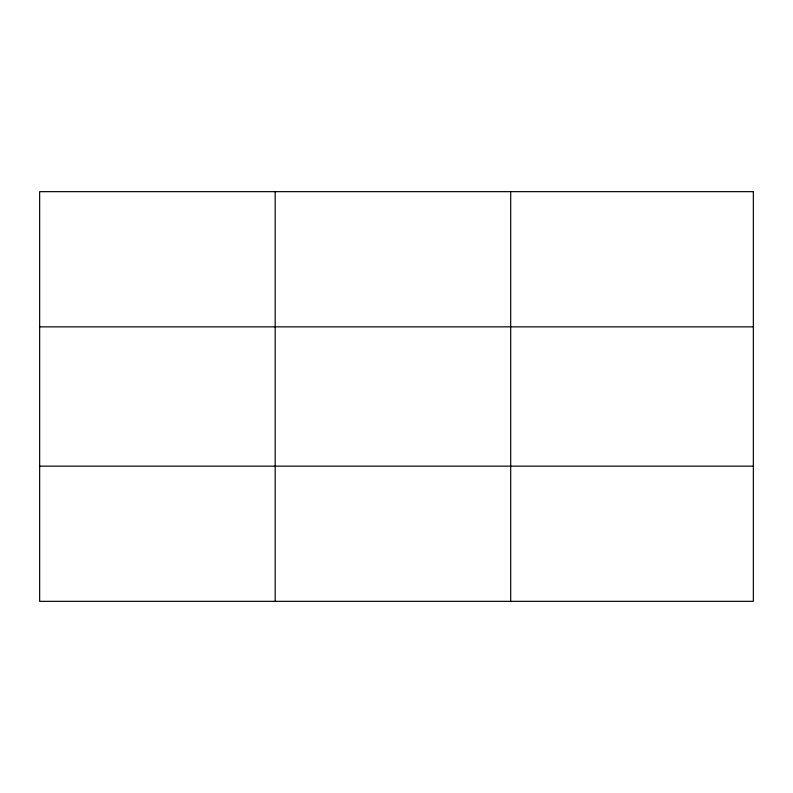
<?xml version="1.0" encoding="UTF-8"?>
<svg xmlns="http://www.w3.org/2000/svg" width="793" height="793" viewBox="0 0 793 793"><rect width="100%" height="100%" fill="white"/><g stroke="black" fill="none" stroke-linecap="round" stroke-linejoin="round"><path stroke-width="1.19" d="M275.171 191.658L275.171 601.342M510.692 191.658L510.692 601.342M39.65 326.855L753.35 326.855M39.65 466.145L753.35 466.145M753.35 191.658L753.35 601.342L39.65 601.342L39.65 191.658L753.35 191.658"/></g></svg>
